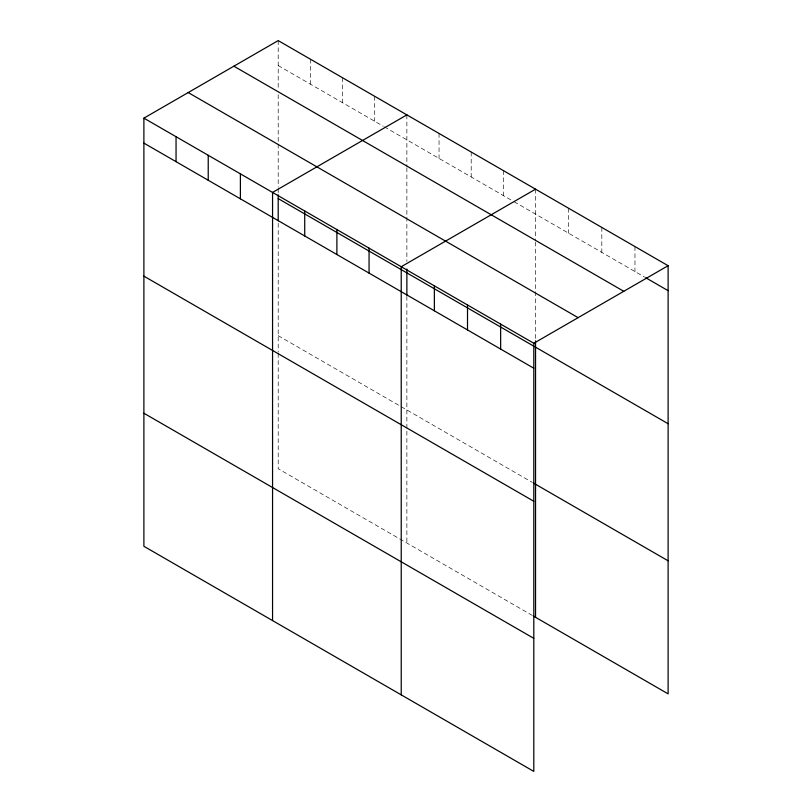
<?xml version="1.0" encoding="UTF-8"?>
<svg xmlns="http://www.w3.org/2000/svg" width="812" height="812" viewBox="0 0 812 812"><rect width="100%" height="100%" fill="white"/><g stroke="black" fill="none" stroke-linecap="round" stroke-linejoin="round"><path stroke-width="0.61" stroke-dasharray="4.06 3.04" d="M278.201 65.559L383.284 126.225M384.36 126.845L513.022 201.122M514.097 201.741L644.586 277.085M278.201 335.691L532.327 482.409M532.327 615.455L278.201 468.747L278.201 353.433M634.964 246.574L634.964 271.533M601.824 227.441L601.824 252.4M568.684 208.308L568.684 233.257M535.544 189.176L535.544 240.738M535.544 242.006L535.544 339.578M503.379 170.601L503.379 195.56M471.204 152.027L471.204 176.986M439.038 133.462L439.038 158.411M406.873 114.888L406.873 166.45M406.873 167.719L406.873 215.87M406.873 217.139L406.873 261.484M406.873 296.36L406.873 543.025M374.708 96.313L374.708 121.272M342.542 77.739L342.542 102.698M310.367 59.174L310.367 84.123M278.201 40.6L278.201 89.635M278.201 94.699L278.201 142.851M278.201 144.12L278.201 187.207M278.201 188.465L278.201 193.54M278.201 223.31L278.201 352.164"/><path stroke-width="1.22" d="M143.886 118.146L533.799 343.253L533.799 771.4L143.886 546.293L143.886 118.146L278.201 40.6L668.114 265.707L668.114 693.854L533.403 616.075M406.873 114.888L272.558 192.434L272.558 620.571M535.544 189.176L401.229 266.722L401.229 694.859M533.799 343.253L668.114 265.707M645.662 277.704L668.114 290.666M233.876 66.188L623.789 291.305M188.211 92.558L578.124 317.665M278.201 198.605L668.114 423.722M143.886 143.105L533.799 368.212M533.403 483.028L668.114 560.798M143.886 276.151L533.799 501.268M143.886 413.237L533.799 638.344M535.544 340.847L535.544 617.313M500.649 324.12L500.649 349.079M467.509 304.987L467.509 329.946M434.369 285.854L434.369 310.803M406.873 269.087L406.873 295.121M369.064 248.147L369.064 273.106M336.889 229.573L336.889 254.532M304.723 211.008L304.723 235.957M278.201 194.809L278.201 220.834M240.393 173.859L240.393 198.818M208.227 155.285L208.227 180.244M176.052 136.72L176.052 161.669"/></g></svg>
